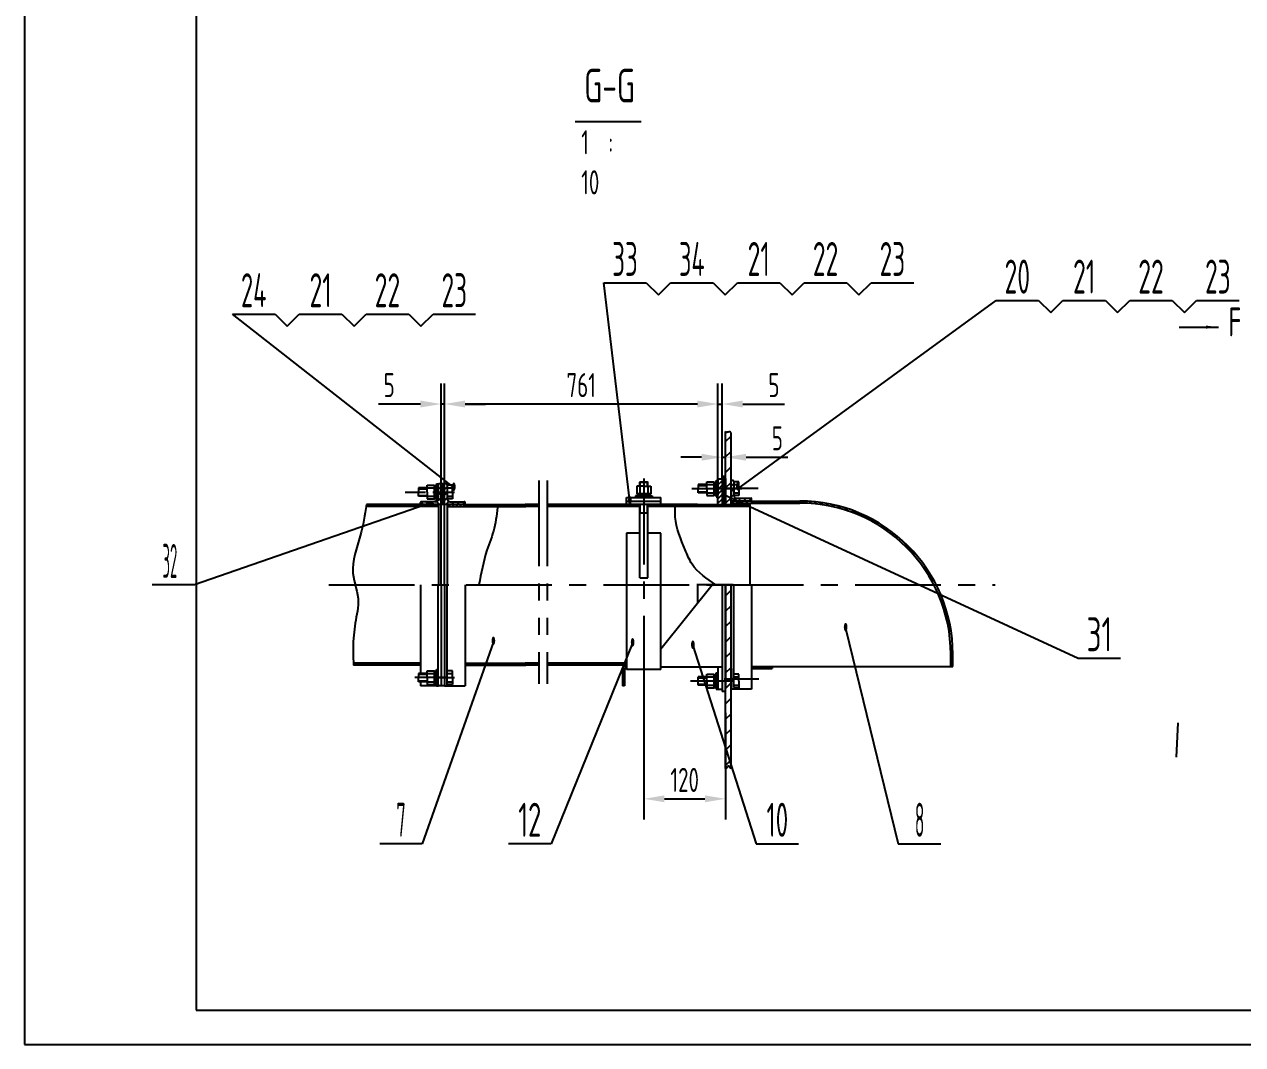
# Model space of a CAD drawing. Header units: millimetres. Extents: x -913 to 8400, y -234 to 5940.
# Drawn here: x 0 to 3548, y 0 to 2970 of the extents above; entities that cross this region are included whole.
import ezdxf
from ezdxf.enums import TextEntityAlignment as Align

# ---------------------------------------------------------------- set-up
doc = ezdxf.new("R2010")
doc.units = ezdxf.units.MM
doc.header["$LTSCALE"] = 200
for name, pattern in [('F', [0.75, 0.5, -0.25]), ('G', [2, 1.25, -0.25, 0.25, -0.25]), ('K', [2.5, 1.25, -0.25, 0.25, -0.25, 0.25, -0.25])]:
    doc.linetypes.add(name, pattern=pattern)
for name, color, linetype in [('01', 7, 'Continuous'), ('02', 1, 'Continuous'), ('04', 2, 'F'), ('05', 4, 'G'), ('07', 6, 'K'), ('08', 1, 'Continuous'), ('11', 3, 'Continuous')]:
    doc.layers.add(name, color=color, linetype=linetype)
doc.styles.get("Standard").update_dxf_attribs({"font": 'isocp', "width": 0.707, "bigfont": 'intecad.shx'})
doc.dimstyles.new('INTE', dxfattribs={"dimscale": 20, "dimtxt": 3.5, "dimasz": 3, "dimexe": 3, "dimexo": 0, "dimgap": 1, "dimtad": 1, "dimdsep": 46, "dimtxsty": 'Standard', "dimcen": 0, "dimclrd": 1, "dimclre": 1, "dimclrt": 3, "dimaunit": 1, "dimadec": 0, "dimazin": 0, "dimtfac": 1, "dimtmove": 0, "dimatfit": 0, "dimfxl": 1, "dimarcsym": 0})

# ---------------------------------------------------------------- blocks, each defined once
blk = doc.blocks.new('*U94')
at = {"layer": '01'}
for p, q in [((-10.8, 0), (-10.8, 10)), ((-10.8, 10), (0, 10)), ((-10.8, 6), (0, 6)), ((0, 10), (0, 0)), ((0, -10), (0, 0)), ((-10.8, 0), (-10.8, -10)), ((-10.8, -6), (0, -6)), ((-10.8, -10), (0, -10))]:
    blk.add_line(p, q, dxfattribs=at)
at = {"layer": '05'}
blk.add_line((-11.9, 0), (1.1, 0), dxfattribs=at)
blk = doc.blocks.new('*D115')
at = {"layer": '08', "color": 1, "lineweight": -2}
for p, q in [((1223.6, 1632.4), (1223.6, 1924.8)), ((2020.3, 1642.4), (2020.3, 1924.8)), ((1960.3, 1864.8), (1283.6, 1864.8))]:
    blk.add_line(p, q, dxfattribs=at)
at = {"layer": '08', "color": 1}
for points in [[(1283.6, 1874.8), (1283.6, 1854.8), (1223.6, 1864.8)], [(1960.3, 1874.8), (1960.3, 1854.8), (2020.3, 1864.8)]]:
    blk.add_solid(points, dxfattribs=at)
at = {"layer": 'DEFPOINTS', "color": 0}
for p in [(1223.6, 1864.8), (1223.6, 1632.4), (2020.3, 1642.4)]:
    blk.add_point(p, dxfattribs=at)
at = {"layer": '08', "color": 3, "insert": (1621.9, 1919.8), "char_height": 70, "attachment_point": 5}
blk.add_mtext('761', dxfattribs=at)
blk = doc.blocks.new('*D116')
at = {"layer": '08', "color": 1, "lineweight": -2}
for p, q in [((1213.6, 1632.4), (1213.6, 1924.8)), ((1223.6, 1652.4), (1223.6, 1924.8)), ((1153.6, 1864.8), (1031.7, 1864.8)), ((1223.6, 1864.8), (1213.6, 1864.8)), ((1283.6, 1864.8), (1343.6, 1864.8))]:
    blk.add_line(p, q, dxfattribs=at)
at = {"layer": '08', "color": 1}
for points in [[(1153.6, 1874.8), (1153.6, 1854.8), (1213.6, 1864.8)], [(1283.6, 1874.8), (1283.6, 1854.8), (1223.6, 1864.8)]]:
    blk.add_solid(points, dxfattribs=at)
at = {"layer": 'DEFPOINTS', "color": 0}
for p in [(1213.6, 1864.8), (1213.6, 1632.4), (1223.6, 1652.4)]:
    blk.add_point(p, dxfattribs=at)
at = {"layer": '08', "color": 3, "insert": (1062.6, 1919.8), "char_height": 70, "attachment_point": 5}
blk.add_mtext('5', dxfattribs=at)
blk = doc.blocks.new('*D117')
at = {"layer": '08', "color": 1, "lineweight": -2}
for p, q in [((2020.3, 1652), (2020.3, 1924.8)), ((2032.3, 1648.4), (2032.3, 1924.8)), ((1960.3, 1864.8), (1900.3, 1864.8)), ((2020.3, 1864.8), (2032.3, 1864.8)), ((2092.3, 1864.8), (2214.1, 1864.8))]:
    blk.add_line(p, q, dxfattribs=at)
at = {"layer": '08', "color": 1}
for points in [[(1960.3, 1874.8), (1960.3, 1854.8), (2020.3, 1864.8)], [(2092.3, 1874.8), (2092.3, 1854.8), (2032.3, 1864.8)]]:
    blk.add_solid(points, dxfattribs=at)
at = {"layer": 'DEFPOINTS', "color": 0}
for p in [(2032.3, 1864.8), (2020.3, 1652), (2032.3, 1648.4)]:
    blk.add_point(p, dxfattribs=at)
at = {"layer": '08', "color": 3, "insert": (2183.2, 1919.8), "char_height": 70, "attachment_point": 5}
blk.add_mtext('5', dxfattribs=at)
blk = doc.blocks.new('*D118')
at = {"layer": '08', "color": 1, "lineweight": -2}
for p, q in [((2032.3, 1650.9), (2032.3, 1769.9)), ((2042.3, 1658.2), (2042.3, 1769.9)), ((1972.3, 1709.9), (1912.3, 1709.9)), ((2032.3, 1709.9), (2042.3, 1709.9)), ((2102.3, 1709.9), (2224.1, 1709.9))]:
    blk.add_line(p, q, dxfattribs=at)
at = {"layer": '08', "color": 1}
for points in [[(1972.3, 1719.9), (1972.3, 1699.9), (2032.3, 1709.9)], [(2102.3, 1719.9), (2102.3, 1699.9), (2042.3, 1709.9)]]:
    blk.add_solid(points, dxfattribs=at)
at = {"layer": 'DEFPOINTS', "color": 0}
for p in [(2042.3, 1709.9), (2032.3, 1650.9), (2042.3, 1658.2)]:
    blk.add_point(p, dxfattribs=at)
at = {"layer": '08', "color": 3, "insert": (2193.2, 1764.9), "char_height": 70, "attachment_point": 5}
blk.add_mtext('5', dxfattribs=at)
blk = doc.blocks.new('*D119')
at = {"layer": '08', "color": 1, "lineweight": -2}
for p, q in [((1804.3, 1033.4), (1804.3, 655.6)), ((2042.3, 965.5), (2042.3, 655.6)), ((1864.3, 715.6), (1982.3, 715.6))]:
    blk.add_line(p, q, dxfattribs=at)
at = {"layer": '08', "color": 1}
for points in [[(1864.3, 725.6), (1864.3, 705.6), (1804.3, 715.6)], [(1982.3, 725.6), (1982.3, 705.6), (2042.3, 715.6)]]:
    blk.add_solid(points, dxfattribs=at)
at = {"layer": 'DEFPOINTS', "color": 0}
for p in [(1804.3, 1033.4), (2042.3, 965.5), (2042.3, 715.6)]:
    blk.add_point(p, dxfattribs=at)
at = {"layer": '08', "color": 3, "insert": (1923.3, 770.6), "char_height": 70, "attachment_point": 5}
blk.add_mtext('120', dxfattribs=at)
blk = doc.blocks.new('*U121')
at = {"layer": '01'}
for points in [[(25, 292), (25, 5)], [(25, 5), (415, 5)]]:
    blk.add_lwpolyline(points, dxfattribs=at)
at = {"layer": '02'}
for points in [[(0, 297), (0, 0)], [(0, 0), (420, 0)]]:
    blk.add_lwpolyline(points, dxfattribs=at)

msp = doc.modelspace()

# ---------------------------------------------------------------- hatches: boundary and pattern name
at = {"layer": '02', "linetype": 'Continuous'}
h = msp.add_hatch(dxfattribs=at)
h.set_pattern_fill('LINE', color=1, scale=10, angle=135, style=0)
h.set_pattern_definition([(45, (45045.318, 171.583), (22.45064, -22.45064), [])])
h.paths.add_polyline_path([(2057.136, 1782.473), (2058.285, 1781.038), (2058.285, 1572.445), (2042.285, 1572.445), (2042.285, 1784.811), (2043.561, 1783.562), (2044.905, 1782.613), (2046.385, 1782.254), (2048.003, 1782.505), (2049.696, 1783.106), (2051.399, 1783.786), (2053.045, 1784.272), (2054.568, 1784.295), (2055.919, 1783.646)])
h.paths.add_polyline_path([(2044.147, 804.243), (2042.285, 804.274), (2042.285, 1338.445), (2058.285, 1338.445), (2058.285, 802.549), (2056.75, 804.83), (2055.237, 806.961), (2053.771, 808.793), (2052.376, 810.175), (2051.073, 810.957), (2049.888, 810.989), (2048.84, 810.134), (2047.876, 808.547), (2046.864, 806.707), (2045.667, 805.107)])
at = {"layer": '02'}
h = msp.add_hatch(dxfattribs=at)
h.set_pattern_fill('ANSI37', color=256, scale=40, style=0)
h.set_pattern_definition([(135, (-1305.2245, -13769.436), (3.5355339, 3.5355339), []), (45, (-1305.2245, -13769.436), (3.5355339, -3.5355339), [])])
h.paths.add_polyline_path([(1213.565, 1608.445), (1223.565, 1608.445), (1223.565, 1572.445), (1213.565, 1572.445)])
h.paths.add_polyline_path([(1213.565, 1632.445), (1223.565, 1632.445), (1223.565, 1608.445), (1213.565, 1608.445)])
h = msp.add_hatch(dxfattribs=at)
h.set_pattern_fill('ANSI31', color=256, scale=3, style=0)
h.paths.add_polyline_path([(2032.285, 1647.445), (2020.286, 1647.445), (2020.286, 1618.445), (2032.285, 1618.445)])
h.paths.add_polyline_path([(2032.285, 1618.445), (2020.286, 1618.445), (2020.286, 1618.445), (2020.286, 1572.445), (2032.285, 1572.445)])
h = msp.add_hatch(dxfattribs=at)
h.set_pattern_fill('ANSI37', color=256, scale=40, style=0)
h.paths.add_polyline_path([(2042.285, 1648.445), (2042.285, 1653.445), (2032.285, 1653.445), (2032.285, 1618.445), (2042.285, 1618.445)])
h.paths.add_polyline_path([(2042.285, 1618.445), (2032.285, 1618.445), (2032.285, 1572.445), (2042.285, 1572.445)])
h.paths.add_polyline_path([(2028.926, 1589.667), (2047.89, 1589.667), (2047.89, 1614.282), (2028.926, 1614.282)], flags=9)
h = msp.add_hatch(dxfattribs=at)
h.set_pattern_fill('ANSI37', color=256, style=0)
h.paths.add_polyline_path([(2042.285, 1648.445), (2042.285, 1653.445), (2032.285, 1653.445), (2032.285, 1618.445), (2042.285, 1618.445)])
h.paths.add_polyline_path([(2042.285, 1618.445), (2032.285, 1618.445), (2032.285, 1572.445), (2042.285, 1572.445)])
h.paths.add_polyline_path([(2028.926, 1589.667), (2047.89, 1589.667), (2047.89, 1614.282), (2028.926, 1614.282)], flags=9)
at = {"layer": '02', "linetype": 'Continuous'}
h = msp.add_hatch(dxfattribs=at)
h.set_pattern_fill('ANSI31', color=1, scale=60, angle=90, style=0)
h.set_pattern_definition([(45, (-1305.2245, -13769.436), (5.303301, -5.303301), [])])
edge = h.paths.add_edge_path()
edge.add_spline(control_points=[(995.705, 1566.445), (996.034, 1568.445), (996.362, 1570.445), (996.69, 1572.445)], knot_values=[0.00001019, 0.00001019, 0.00001019, 0.00001019, 3.06095904, 3.06095904, 3.06095904, 3.06095904], degree=3, periodic=0)
edge.add_line((996.69, 1572.445), (1207.565, 1572.445))
edge.add_line((1207.565, 1572.445), (1207.565, 1566.445))
edge.add_line((1207.565, 1566.445), (995.705, 1566.445))
h = msp.add_hatch(dxfattribs=at)
h.set_pattern_fill('ANSI31', color=1, scale=60, style=0)
h.set_pattern_definition([(135, (-1305.2245, -13769.436), (5.303301, 5.303301), [])])
edge = h.paths.add_edge_path()
edge.add_line((1231.565, 1572.445), (1283.565, 1572.445))
edge.add_line((1283.565, 1572.445), (1378.516, 1572.445))
edge.add_spline(control_points=[(1378.516, 1572.445), (1378.33, 1570.445), (1378.144, 1568.445), (1377.956, 1566.445)], knot_values=[0, 0, 0, 0, 2.99513473, 2.99513473, 2.99513473, 2.99513473], degree=3, periodic=0)
edge.add_line((1377.956, 1566.445), (1231.565, 1566.445))
edge.add_line((1231.565, 1566.445), (1231.565, 1572.445))
at = {"layer": '02'}
h = msp.add_hatch(dxfattribs=at)
h.set_pattern_fill('ANSI31', color=256, scale=5, angle=90, style=0)
edge = h.paths.add_edge_path()
edge.add_line((2099.717, 1572.445), (1960.287, 1572.445))
edge.add_line((1960.287, 1572.445), (1960.287, 1572.445))
edge.add_line((1960.287, 1572.445), (1895.883, 1572.445))
edge.add_spline(control_points=[(1895.883, 1572.445), (1895.803, 1570.445), (1895.723, 1568.445), (1895.649, 1566.445)], knot_values=[268.54467513, 268.54467513, 268.54467513, 268.54467513, 274.51036841, 274.51036841, 274.51036841, 274.51036841], degree=3, periodic=0)
edge.add_line((1895.649, 1566.445), (2112.714, 1566.445))
edge.add_line((2112.714, 1566.445), (2099.717, 1572.445))
h = msp.add_hatch(dxfattribs=at)
h.set_pattern_fill('ANSI31', color=256, scale=80, style=0)
h.set_pattern_definition([(135, (-2030.505, -13759.436), (7.071068, 7.071068), [])])
h.paths.add_polyline_path([(2064.285, 1582.445), (2118.285, 1582.445), (2118.285, 1582.445), (2258.285, 1582.445, -0.27553391), (2650.678, 1348.445), (2643.845, 1348.445, 0.27354926), (2258.285, 1576.445), (2064.285, 1576.445)])
at = {"layer": '08'}
h = msp.add_hatch(dxfattribs=at)
h.set_pattern_fill('ANSI31', color=256, scale=90, angle=90, style=0)
h.set_pattern_definition([(135, (4887.738, 2221.329), (-7.95495, -7.954953), [])])
h.paths.add_polyline_path([(1153.566, 1577.805, -0.41421356), (1156.206, 1580.445), (1177.566, 1580.445), (1177.566, 1572.445), (1153.566, 1572.445)])
h.paths.add_polyline_path([(1177.566, 1580.445), (1177.566, 1572.445), (1213.566, 1572.445), (1213.566, 1632.445), (1208.608, 1632.445, 0.41421356), (1205.566, 1629.403), (1205.566, 1589.445, -0.41421356), (1196.566, 1580.445)])
h = msp.add_hatch(dxfattribs=at)
h.set_pattern_fill('ANSI31', color=256, scale=90, angle=90, style=0)
h.set_pattern_definition([(45, (-2450.607, 2221.329), (7.95495, -7.954953), [])])
h.paths.add_polyline_path([(1283.565, 1577.805, 0.41421356), (1280.925, 1580.445), (1259.565, 1580.445), (1259.565, 1572.445), (1283.565, 1572.445)])
h.paths.add_polyline_path([(1259.565, 1580.445), (1259.565, 1572.445), (1223.565, 1572.445), (1223.565, 1632.445), (1228.522, 1632.445, -0.41421356), (1231.565, 1629.403), (1231.565, 1589.445, 0.41421356), (1240.565, 1580.445)])
h = msp.add_hatch(dxfattribs=at)
h.set_pattern_fill('ANSI31', color=256, scale=90, angle=90, style=0)
h.set_pattern_definition([(45, (-1615.887, 2231.328), (7.95495, -7.95495), [])])
h.paths.add_polyline_path([(2118.285, 1587.805, 0.41421356), (2115.645, 1590.445), (2094.285, 1590.445), (2094.285, 1582.445), (2118.285, 1582.445)])
h.paths.add_polyline_path([(2094.285, 1590.445), (2094.285, 1582.445), (2058.285, 1582.445), (2058.285, 1642.445), (2063.243, 1642.445, -0.41421356), (2066.285, 1639.403), (2066.285, 1599.445, 0.41421356), (2075.285, 1590.445)])

# ---------------------------------------------------------------- linework, layer by layer
for p, q in [((2058.285, 1572.445), (2058.285, 1781.038)), ((1213.565, 1338.445), (1213.565, 1632.445)), ((1223.565, 1338.445), (1223.565, 1632.445)), ((2020.286, 1572.445), (2020.286, 1647.445)), ((1207.565, 1338.445), (1207.565, 1572.445)), ((2064.285, 1572.445), (2064.285, 1582.445)), ((2114.286, 1338.445), (2114.286, 1572.445)), ((1213.565, 1338.445), (1213.565, 1044.445)), ((1223.565, 1338.445), (1223.565, 1044.445)), ((2058.285, 802.549), (2058.285, 1338.445)), ((2020.286, 1098.445), (2020.286, 1034.445))]:
    msp.add_line(p, q)
at = {"layer": '01'}
for p, q in [((2042.285, 1572.445), (2042.285, 1784.811)), ((1200.566, 1632.445), (1205.566, 1632.445)), ((1200.566, 1608.445), (1200.566, 1632.445)), ((1205.566, 1632.445), (1205.566, 1608.445)), ((1228.522, 1632.445), (1208.608, 1632.445)), ((1223.565, 1572.445), (1223.565, 1632.445)), ((1223.565, 1572.445), (1223.565, 1632.445)), ((1793.285, 1638.445), (1792.285, 1637.445)), ((1792.285, 1637.445), (1816.285, 1637.445)), ((1792.285, 1625.245), (1792.285, 1637.445)), ((1793.285, 1638.445), (1815.285, 1638.445)), ((1815.285, 1638.445), (1816.285, 1637.445)), ((1816.285, 1625.245), (1816.285, 1637.445)), ((1987.486, 1618.445), (1987.486, 1638.475)), ((1987.486, 1638.475), (2009.086, 1638.475)), ((2009.086, 1638.475), (2009.086, 1618.445)), ((2009.086, 1636.845), (2015.286, 1636.845)), ((2009.086, 1618.445), (2009.086, 1636.845)), ((2015.286, 1642.445), (2020.286, 1642.445)), ((2015.286, 1618.445), (2015.286, 1642.445)), ((2015.286, 1636.845), (2015.286, 1618.445)), ((2020.286, 1647.445), (2020.286, 1599.443)), ((2020.286, 1647.445), (2032.285, 1647.445)), ((2020.286, 1647.445), (2020.286, 1599.426)), ((2020.286, 1647.445), (2020.286, 1618.445)), ((2032.285, 1653.445), (2032.285, 1572.445)), ((2042.285, 1653.445), (2032.285, 1653.445)), ((2042.285, 1648.445), (2042.285, 1572.445)), ((2058.285, 1582.445), (2058.285, 1645.413)), ((2058.285, 1582.445), (2058.285, 1642.445)), ((2063.243, 1642.445), (2058.285, 1642.445)), ((2066.285, 1639.403), (2066.285, 1599.445)), ((2066.285, 1639.403), (2066.285, 1599.426)), ((2066.285, 1638.475), (2066.285, 1618.445)), ((2081.285, 1638.475), (2066.285, 1638.475)), ((2081.285, 1618.445), (2081.285, 1638.475)), ((1172.766, 1620.445), (1147.566, 1620.445)), ((1147.566, 1620.445), (1147.566, 1608.445)), ((1147.566, 1596.445), (1147.566, 1608.445)), ((1172.766, 1608.445), (1172.766, 1628.475)), ((1172.766, 1628.475), (1194.366, 1628.475)), ((1172.766, 1620.445), (1194.366, 1620.445)), ((1172.766, 1608.445), (1172.766, 1588.415)), ((1194.366, 1628.475), (1194.366, 1608.445)), ((1194.366, 1626.845), (1200.566, 1626.845)), ((1194.366, 1608.445), (1194.366, 1626.845)), ((1194.366, 1608.445), (1194.366, 1590.045)), ((1194.366, 1588.415), (1194.366, 1608.445)), ((1200.566, 1626.845), (1200.566, 1608.445)), ((1200.566, 1608.445), (1200.566, 1584.445)), ((1200.566, 1590.045), (1200.566, 1608.445)), ((1205.566, 1629.403), (1205.566, 1589.444)), ((1205.566, 1629.403), (1205.566, 1589.426)), ((1205.566, 1629.403), (1205.566, 1589.443)), ((1205.566, 1629.403), (1205.566, 1589.426)), ((1231.565, 1629.403), (1231.565, 1589.445)), ((1231.565, 1629.403), (1231.565, 1589.426)), ((1246.565, 1628.475), (1231.565, 1628.475)), ((1231.565, 1620.445), (1246.565, 1620.445)), ((1246.565, 1608.445), (1246.565, 1628.475)), ((1246.565, 1608.445), (1246.565, 1588.415)), ((1780.285, 1597.445), (1780.285, 1592.445)), ((1804.285, 1597.445), (1780.285, 1597.445)), ((1785.885, 1603.645), (1785.885, 1597.445)), ((1804.285, 1603.645), (1785.885, 1603.645)), ((1785.885, 1597.445), (1804.285, 1597.445)), ((1804.285, 1603.645), (1822.685, 1603.645)), ((1804.285, 1597.445), (1828.285, 1597.445)), ((1822.685, 1597.445), (1804.285, 1597.445)), ((1822.685, 1603.645), (1822.685, 1597.445)), ((1828.285, 1597.445), (1828.285, 1592.445)), ((1987.486, 1630.445), (1962.286, 1630.445)), ((1962.286, 1630.445), (1962.286, 1618.445)), ((1962.286, 1606.445), (1962.286, 1618.445)), ((1987.486, 1606.445), (1962.286, 1606.445)), ((1987.486, 1630.445), (2009.086, 1630.445)), ((1987.486, 1618.445), (1987.486, 1598.415)), ((1987.486, 1606.445), (2009.086, 1606.445)), ((1987.486, 1598.415), (2009.086, 1598.415)), ((2009.086, 1618.445), (2009.086, 1600.045)), ((2009.086, 1598.415), (2009.086, 1618.445)), ((2009.086, 1600.045), (2015.286, 1600.045)), ((2015.286, 1618.445), (2015.286, 1594.445)), ((2015.286, 1600.045), (2015.286, 1618.445)), ((2020.286, 1594.445), (2020.286, 1618.445)), ((2066.285, 1630.445), (2081.285, 1630.445)), ((2066.285, 1598.415), (2066.285, 1618.445)), ((2066.285, 1606.445), (2081.285, 1606.445)), ((2081.285, 1598.415), (2066.285, 1598.415)), ((2081.285, 1618.445), (2081.285, 1598.415)), ((1207.565, 1566.445), (995.705, 1566.445)), ((1213.565, 1572.445), (996.69, 1572.445)), ((1172.766, 1596.445), (1147.566, 1596.445)), ((1153.566, 1572.446), (1153.566, 1577.805)), ((1196.566, 1580.445), (1156.194, 1580.445)), ((1172.766, 1596.445), (1194.366, 1596.445)), ((1172.766, 1588.415), (1194.366, 1588.415)), ((1194.366, 1590.045), (1200.566, 1590.045)), ((1200.566, 1584.445), (1204.049, 1584.445)), ((1283.565, 1572.445), (1213.565, 1572.445)), ((1231.565, 1596.445), (1246.565, 1596.445)), ((1246.565, 1588.415), (1231.565, 1588.415)), ((1231.565, 1572.445), (1231.565, 1338.445)), ((1240.565, 1580.445), (1280.937, 1580.445)), ((1283.565, 1572.445), (1283.565, 1577.805)), ((1283.565, 1572.445), (1460.999, 1572.445)), ((1498.187, 1572.445), (1458.385, 1572.445)), ((1960.287, 1572.445), (1522.967, 1572.445)), ((1780.285, 1592.445), (1804.285, 1592.445)), ((1792.285, 1358.445), (1792.285, 1572.445)), ((1828.285, 1592.445), (1804.285, 1592.445)), ((1816.285, 1358.445), (1816.285, 1572.445)), ((1960.287, 1572.445), (2114.286, 1572.445)), ((2015.286, 1594.445), (2020.286, 1594.445)), ((2118.285, 1582.445), (2058.285, 1582.445)), ((2075.285, 1590.445), (2115.657, 1590.445)), ((2118.285, 1582.445), (2118.285, 1587.805)), ((1792.285, 1548.445), (1816.285, 1548.445)), ((1792.285, 1488.445), (1754.285, 1488.445)), ((1754.285, 1488.445), (1754.285, 1092.445)), ((1854.285, 1488.445), (1816.285, 1488.445)), ((1854.285, 1092.445), (1854.285, 1488.445)), ((1792.285, 1358.445), (1816.285, 1358.445)), ((1153.566, 1338.445), (1153.566, 1080.445)), ((1205.566, 1047.488), (1205.566, 1338.445)), ((1231.565, 1047.488), (1231.565, 1338.445)), ((1283.565, 1338.445), (1283.565, 1044.445)), ((1854.285, 1151.945), (2003.485, 1338.445)), ((1960.287, 1338.445), (1960.287, 1284.447)), ((2032.285, 1338.445), (2032.285, 1028.445)), ((2042.285, 804.274), (2042.285, 1338.445)), ((2042.285, 1338.445), (2042.285, 1038.445)), ((2066.285, 1039.445), (2066.285, 1338.445)), ((2118.285, 1338.445), (2118.285, 1034.445)), ((2698.285, 1100.445), (2698.285, 1136.445)), ((2704.285, 1100.445), (2704.285, 1136.445)), ((1153.566, 1104.445), (958.521, 1104.445)), ((1283.565, 1104.445), (1460.999, 1104.445)), ((1498.187, 1104.445), (1458.385, 1104.445)), ((1754.285, 1104.445), (1522.967, 1104.445)), ((2178.285, 1100.445), (2178.285, 1094.445)), ((1172.766, 1080.445), (1147.566, 1080.445)), ((1147.566, 1080.445), (1147.566, 1068.445)), ((1147.566, 1056.445), (1147.566, 1068.445)), ((1172.766, 1068.445), (1172.766, 1088.475)), ((1172.766, 1088.475), (1194.366, 1088.475)), ((1172.766, 1080.445), (1194.366, 1080.445)), ((1172.766, 1068.445), (1172.766, 1048.415)), ((1194.366, 1088.475), (1194.366, 1068.445)), ((1194.366, 1086.845), (1200.566, 1086.845)), ((1194.366, 1068.445), (1194.366, 1086.845)), ((1194.366, 1068.445), (1194.366, 1050.045)), ((1194.366, 1048.415), (1194.366, 1068.445)), ((1200.566, 1092.445), (1205.566, 1092.445)), ((1200.566, 1068.445), (1200.566, 1092.445)), ((1200.566, 1086.845), (1200.566, 1068.445)), ((1200.566, 1068.445), (1200.566, 1044.445)), ((1200.566, 1050.045), (1200.566, 1068.445)), ((1205.566, 1044.445), (1205.566, 1068.445)), ((1246.565, 1088.475), (1231.565, 1088.475)), ((1231.565, 1080.445), (1246.565, 1080.445)), ((1246.565, 1068.445), (1246.565, 1088.475)), ((1246.565, 1068.445), (1246.565, 1048.415)), ((1742.285, 1092.445), (1742.285, 1044.445)), ((1748.285, 1092.445), (1748.285, 1044.445)), ((1854.285, 1092.445), (1754.285, 1092.445)), ((2032.285, 1098.445), (1854.285, 1098.445)), ((1987.486, 1070.445), (1962.286, 1070.445)), ((1962.286, 1046.445), (1962.286, 1070.445)), ((1987.486, 1058.445), (1987.486, 1078.475)), ((1987.486, 1078.475), (2009.086, 1078.475)), ((1987.486, 1070.445), (2009.086, 1070.445)), ((2009.086, 1078.475), (2009.086, 1058.445)), ((2009.086, 1076.845), (2015.286, 1076.845)), ((2009.086, 1058.445), (2009.086, 1076.845)), ((2015.286, 1082.445), (2020.286, 1082.445)), ((2015.286, 1058.445), (2015.286, 1082.445)), ((2015.286, 1076.845), (2015.286, 1058.445)), ((2020.286, 1082.445), (2020.286, 1058.445)), ((2058.285, 1094.445), (2058.285, 1034.445)), ((2081.285, 1078.475), (2066.285, 1078.475)), ((2066.285, 1070.445), (2081.285, 1070.445)), ((2081.285, 1058.445), (2081.285, 1078.475)), ((1172.766, 1056.445), (1147.566, 1056.445)), ((1153.566, 1056.445), (1153.566, 1044.445)), ((1223.565, 1044.445), (1153.566, 1044.445)), ((1172.766, 1056.445), (1194.366, 1056.445)), ((1172.766, 1048.415), (1194.366, 1048.415)), ((1194.366, 1050.045), (1200.566, 1050.045)), ((1200.566, 1044.445), (1205.566, 1044.445)), ((1223.565, 1044.445), (1283.565, 1044.445)), ((1231.565, 1056.445), (1246.565, 1056.445)), ((1246.565, 1048.415), (1231.565, 1048.415)), ((1748.285, 1044.445), (1742.285, 1044.445)), ((1987.486, 1046.445), (1962.286, 1046.445)), ((1987.486, 1058.445), (1987.486, 1038.415)), ((1987.486, 1046.445), (2009.086, 1046.445)), ((1987.486, 1038.415), (2009.086, 1038.415)), ((2009.086, 1058.445), (2009.086, 1040.045)), ((2009.086, 1038.415), (2009.086, 1058.445)), ((2009.086, 1040.045), (2015.286, 1040.045)), ((2015.286, 1058.445), (2015.286, 1034.445)), ((2015.286, 1040.045), (2015.286, 1058.445)), ((2015.286, 1034.445), (2020.286, 1034.445)), ((2020.286, 1034.445), (2020.286, 1058.445)), ((2020.286, 1034.445), (2032.285, 1034.445)), ((2118.285, 1034.445), (2058.285, 1034.445)), ((2066.285, 1046.445), (2081.285, 1046.445)), ((2081.285, 1038.415), (2066.285, 1038.415)), ((2081.285, 1058.445), (2081.285, 1038.415)), ((2042.285, 1028.445), (2032.285, 1028.445))]:
    msp.add_line(p, q, dxfattribs=at)
at = {"layer": '01', "color": 7, "linetype": 'Continuous'}
for p, q in [((1231.565, 1566.445), (1460.999, 1566.445)), ((1498.187, 1566.445), (1458.385, 1566.445)), ((1792.285, 1566.445), (1522.967, 1566.445)), ((1754.285, 1592.445), (1854.285, 1592.445)), ((1754.285, 1572.445), (1754.285, 1592.445)), ((1754.285, 1582.445), (1854.285, 1582.445)), ((2114.286, 1566.445), (1816.285, 1566.445)), ((1854.285, 1572.445), (1854.285, 1592.445)), ((2064.285, 1576.445), (2258.285, 1576.445)), ((2118.285, 1582.445), (2258.285, 1582.445)), ((2058.285, 1104.445), (2058.285, 1338.445)), ((1153.566, 1110.445), (958.311, 1110.445)), ((1283.565, 1110.445), (1460.999, 1110.445)), ((1498.187, 1110.445), (1458.385, 1110.445)), ((1754.285, 1110.445), (1522.967, 1110.445)), ((2118.285, 1100.445), (2704.285, 1100.445)), ((2118.285, 1094.445), (2178.285, 1094.445))]:
    msp.add_line(p, q, dxfattribs=at)
at = {"layer": '01'}
for centre, radius, start, end in [((1208.608, 1629.403), 3.042, 90.000014, 180.000014), ((1208.608, 1629.403), 3.042, 90.000014, 180.000014), ((1228.522, 1629.403), 3.042, 359.999986, 89.999986), ((2063.243, 1639.403), 3.042, 0, 90), ((2075.285, 1599.445), 9, 180.121777, 270), ((1156.206, 1577.805), 2.64, 90.262142, 180.000014), ((1196.566, 1589.445), 9, 270.000014, 359.878237), ((1240.565, 1589.445), 9, 180.121777, 270), ((1280.925, 1577.805), 2.64, 0, 89.737872), ((2115.645, 1587.805), 2.64, 0, 89.737872), ((2258.285, 1136.445), 446, 0, 90), ((2258.285, 1136.445), 440, 0, 90), ((1754.285, 1092.445), 12, 90, 180), ((1754.285, 1092.445), 6, 90, 180), ((1208.608, 1047.488), 3.042, 179.999986, 269.999986), ((1228.522, 1047.488), 3.042, 270.000014, 0.000014)]:
    msp.add_arc(centre, radius, start, end, dxfattribs=at)
at = {"layer": '02'}
for p, q in [((1763.746, 1582.196), (1687.492, 2217.608)), ((1687.492, 2217.608), (1811.492, 2217.608)), ((1811.492, 2217.608), (1846.848, 2182.253)), ((1846.848, 2182.253), (1882.203, 2217.608)), ((1882.203, 2217.608), (2006.203, 2217.608)), ((2006.203, 2217.608), (2041.558, 2182.253)), ((2041.558, 2182.253), (2076.914, 2217.608)), ((2076.914, 2217.608), (2200.914, 2217.608)), ((2200.914, 2217.608), (2236.269, 2182.253)), ((2236.269, 2182.253), (2271.624, 2217.608)), ((2271.624, 2217.608), (2395.624, 2217.608)), ((2395.624, 2217.608), (2430.98, 2182.253)), ((2430.98, 2182.253), (2466.335, 2217.608)), ((2466.335, 2217.608), (2590.335, 2217.608)), ((2078.285, 1617.979), (2830.148, 2166.206)), ((2830.148, 2166.206), (2954.148, 2166.206)), ((2954.148, 2166.206), (2989.503, 2130.851)), ((2989.503, 2130.851), (3024.858, 2166.206)), ((3024.858, 2166.206), (3148.858, 2166.206)), ((3148.858, 2166.206), (3184.214, 2130.851)), ((3184.214, 2130.851), (3219.569, 2166.206)), ((3219.569, 2166.206), (3343.569, 2166.206)), ((3343.569, 2166.206), (3378.924, 2130.851)), ((3378.924, 2130.851), (3414.28, 2166.206)), ((3414.28, 2166.206), (3538.28, 2166.206)), ((1250.92, 1621.441), (606.129, 2126.558)), ((606.129, 2126.558), (730.129, 2126.558)), ((730.129, 2126.558), (765.484, 2091.202)), ((765.484, 2091.202), (800.839, 2126.558)), ((800.839, 2126.558), (924.839, 2126.558)), ((924.839, 2126.558), (960.195, 2091.202)), ((960.195, 2091.202), (995.55, 2126.558)), ((995.55, 2126.558), (1119.55, 2126.558)), ((1119.55, 2126.558), (1154.905, 2091.202)), ((1154.905, 2091.202), (1190.261, 2126.558)), ((1190.261, 2126.558), (1314.261, 2126.558)), ((3363.93, 2088.661), (3477.93, 2088.661)), ((1147.566, 1618.045), (1172.766, 1618.045)), ((1147.566, 1598.845), (1172.766, 1598.845)), ((1962.286, 1628.045), (1987.486, 1628.045)), ((1962.286, 1608.845), (1987.486, 1608.845)), ((2037.787, 1601.034), (3069.175, 1124.904)), ((1217.892, 1589.163), (495.769, 1338.767)), ((495.769, 1338.767), (371.769, 1338.767)), ((2392.129, 1212.741), (2545.583, 584.993)), ((1366.056, 1172.993), (1159.099, 584.993)), ((1771.736, 1168.669), (1534.209, 584.993)), ((1947.113, 1161.641), (2131.257, 584.993)), ((3069.175, 1124.904), (3193.175, 1124.904)), ((1147.566, 1078.045), (1172.766, 1078.045)), ((1962.286, 1068.045), (1987.486, 1068.045)), ((1147.566, 1058.845), (1172.766, 1058.845)), ((1962.286, 1048.845), (1987.486, 1048.845)), ((1159.099, 584.993), (1035.099, 584.993)), ((1534.209, 584.993), (1410.209, 584.993)), ((2131.257, 584.993), (2255.257, 584.993)), ((2545.583, 584.993), (2669.583, 584.993))]:
    msp.add_line(p, q, dxfattribs=at)
msp.add_lwpolyline([(3441.93, 2088.661, 9, 0, 0), (3477.93, 2088.661, 0, 0, 0)], format="xyseb", dxfattribs=at)
for points in [[(2058.285, 1781.038), (2054.706, 1784.262), (2045.641, 1782.341), (2042.285, 1784.811)], [(996.69, 1572.445), (978.313, 1480.724), (957.107, 1371.98), (972.658, 1288.656), (968.417, 1253.349), (958.521, 1182.735), (958.521, 1104.445)], [(2014.286, 1338.445), (1944.677, 1399.075), (1924.722, 1440.608), (1895.883, 1535.544), (1895.883, 1572.445)], [(2058.285, 802.549), (2049.313, 810.65), (2044.284, 804.274), (2042.285, 804.274)]]:
    msp.add_spline(points, degree=3, dxfattribs=at)
at = {"layer": '02', "color": 1, "linetype": 'Continuous'}
msp.add_spline([(1378.516, 1572.445), (1368.404, 1502.638), (1347.404, 1438.923), (1324.07, 1338.445)], degree=3, dxfattribs=at)
at = {"layer": '04'}
for p, q in [((1793.285, 1625.245), (1793.285, 1638.445)), ((1815.285, 1625.245), (1815.285, 1638.445)), ((1793.285, 1548.445), (1793.285, 1572.445)), ((1815.285, 1548.445), (1815.285, 1572.445))]:
    msp.add_line(p, q, dxfattribs=at)
at = {"layer": '05'}
for p, q in [((1804.285, 1647.922), (1804.285, 1033.352)), ((1109.083, 1608.445), (1168.469, 1608.445)), ((1190.173, 1608.445), (1204.757, 1608.445)), ((1191.952, 1608.445), (1252.962, 1608.445)), ((1804.285, 1607.839), (1804.285, 1593.254)), ((1804.285, 1601.55), (1804.285, 1588.822)), ((1943.803, 1618.445), (2003.19, 1618.445)), ((2004.893, 1618.445), (2019.477, 1618.445)), ((2011.182, 1618.445), (2023.909, 1618.445)), ((2137.168, 1618.445), (2044.821, 1618.445)), ((886.423, 1338.445), (2075.429, 1338.445)), ((2064.419, 1338.445), (1958.498, 1338.445)), ((1228.981, 1068.445), (1137.782, 1068.445)), ((1208.15, 1068.445), (1252.962, 1068.445)), ((2035.701, 1058.445), (1940.224, 1058.445)), ((2068.108, 1058.445), (1999.848, 1058.445)), ((2139.759, 1063.445), (2038.253, 1063.445))]:
    msp.add_line(p, q, dxfattribs=at)
at = {"layer": '05', "color": 4, "linetype": 'G'}
for p, q in [((2000.737, 1618.445), (2089.399, 1618.445)), ((2019.474, 1338.445), (2827.477, 1338.445))]:
    msp.add_line(p, q, dxfattribs=at)
at = {"layer": '07'}
for p, q in [((1498.187, 1642.607), (1498.187, 1050.381)), ((1522.967, 1642.607), (1522.967, 1050.381))]:
    msp.add_line(p, q, dxfattribs=at)
at = {"layer": '08'}
msp.add_line((3359.652, 936.804), (3355.244, 836.804), dxfattribs=at)
at = {"layer": '11', "color": 3, "linetype": 'Continuous'}
msp.add_line((1604.498, 2687.661), (1796.486, 2687.661), dxfattribs=at)

# ---------------------------------------------------------------- block references
at = {"layer": '02', "xscale": 20, "yscale": 20, "zscale": 20}
msp.add_blockref('*U121', (0, 0), dxfattribs=at)
at = {"layer": '05', "xscale": -2, "yscale": 2, "zscale": 2, "rotation": 90}
msp.add_blockref('*U94', (1804.285, 1603.645), dxfattribs=at)

# ---------------------------------------------------------------- texts
at = {"layer": '02', "width": 0.605172}
for p, p2 in [((1244.92, 1611.441), (1256.92, 1611.441)), ((2072.285, 1612.979), (2084.285, 1612.979)), ((1211.892, 1579.163), (1223.892, 1579.163)), ((2031.787, 1591.034), (2043.787, 1591.034)), ((1757.746, 1572.196), (1769.746, 1572.196)), ((2386.129, 1202.741), (2398.129, 1202.741)), ((1360.056, 1162.993), (1372.056, 1162.993)), ((1765.736, 1158.669), (1777.736, 1158.669)), ((1941.113, 1151.641), (1953.113, 1151.641))]:
    msp.add_text('●', height=20, dxfattribs=at).set_placement(p, p2, align=Align.FIT)
at = {"layer": '11', "width": 0.707}
for s, height, p in [('G-G', 98, (1630.559, 2713.252)), ('F', 84, (3506.751, 2036.366))]:
    msp.add_text(s, height=height, dxfattribs=at).set_placement(p, align=Align.BOTTOM_LEFT)
at = {"layer": '11'}
for s, height, width, p, p2 in [('33', 98.9949, 0.581958, (1712.292, 2237.608), (1786.692, 2237.608)), ('34', 98.9949, 0.556706, (1907.003, 2237.608), (1981.403, 2237.608)), ('21', 98.9949, 0.623098, (2106.53, 2237.608), (2171.298, 2237.608)), ('22', 98.9949, 0.573679, (2296.424, 2237.608), (2370.824, 2237.608)), ('23', 98.9949, 0.581958, (2491.135, 2237.608), (2565.535, 2237.608)), ('20', 98.9949, 0.600864, (2854.948, 2186.206), (2929.348, 2186.206)), ('21', 98.9949, 0.623098, (3054.474, 2186.206), (3119.242, 2186.206)), ('22', 98.9949, 0.573679, (3244.369, 2186.206), (3318.769, 2186.206)), ('23', 98.9949, 0.581958, (3439.08, 2186.206), (3513.48, 2186.206)), ('24', 98.9949, 0.556706, (630.929, 2146.558), (705.329, 2146.558)), ('21', 98.9949, 0.623098, (830.456, 2146.558), (895.223, 2146.558)), ('22', 98.9949, 0.573679, (1020.35, 2146.558), (1094.75, 2146.558)), ('23', 98.9949, 0.581958, (1215.061, 2146.558), (1289.461, 2146.558)), ('32 ', 98.9949, 0.3535, (402.273, 1358.767), (465.264, 1358.767)), ('31', 98.9949, 0.715765, (3093.975, 1144.904), (3168.375, 1144.904)), ('7', 98.995, 0.514182, (1083.101, 604.993), (1111.096, 604.993)), ('12', 98.9949, 0.611465, (1438.612, 604.993), (1505.806, 604.993)), ('10', 98.9949, 0.606076, (2161.734, 604.993), (2224.78, 604.993)), ('8', 98.995, 0.514182, (2593.585, 604.993), (2621.581, 604.993))]:
    msp.add_text(s, height=height, dxfattribs=dict(at, width=width)).set_placement(p, p2, align=Align.FIT)
at = {"layer": '11', "color": 3, "linetype": 'Continuous', "insert": (1621.984, 2661.792), "char_height": 70, "width": 189.09348, "attachment_point": 1}
msp.add_mtext('1  :  10', dxfattribs=at)

# ---------------------------------------------------------------- dimensions: what is measured, and where the dimension line sits
at = {"layer": '08'}
for base, p1, p2, text, picture, middle in [((1213.565, 1864.814), (1223.565, 1652.446), (1213.565, 1632.445), '5', '*D116', (1062.642, 1919.814)), ((1223.565, 1864.814), (2020.286, 1642.445), (1223.565, 1632.445), '761', '*D115', (1621.925, 1919.814)), ((2032.285, 1864.814), (2020.286, 1652.019), (2032.285, 1648.445), '5', '*D117', (2183.208, 1919.814)), ((2042.285, 1709.892), (2032.285, 1650.876), (2042.285, 1658.199), '5', '*D118', (2193.208, 1764.892)), ((2042.285, 715.571), (1804.285, 1033.352), (2042.285, 965.513), '120', '*D119', (1923.285, 770.578))]:
    dim = msp.add_linear_dim(base=base, p1=p1, p2=p2, angle=180, text=text, dimstyle='INTE', override={"dimgap": 1, "dimdec": 2, "dimzin": 8, "dimpost": '<>', "dimtol": 0, "dimlim": 0, "dimtp": 0, "dimtm": 0, "dimtfac": 0.7}, dxfattribs=at)
    dim.commit()
    dim.dimension.update_dxf_attribs({"geometry": picture, "text_midpoint": middle})

doc.saveas('drawing.dxf')
